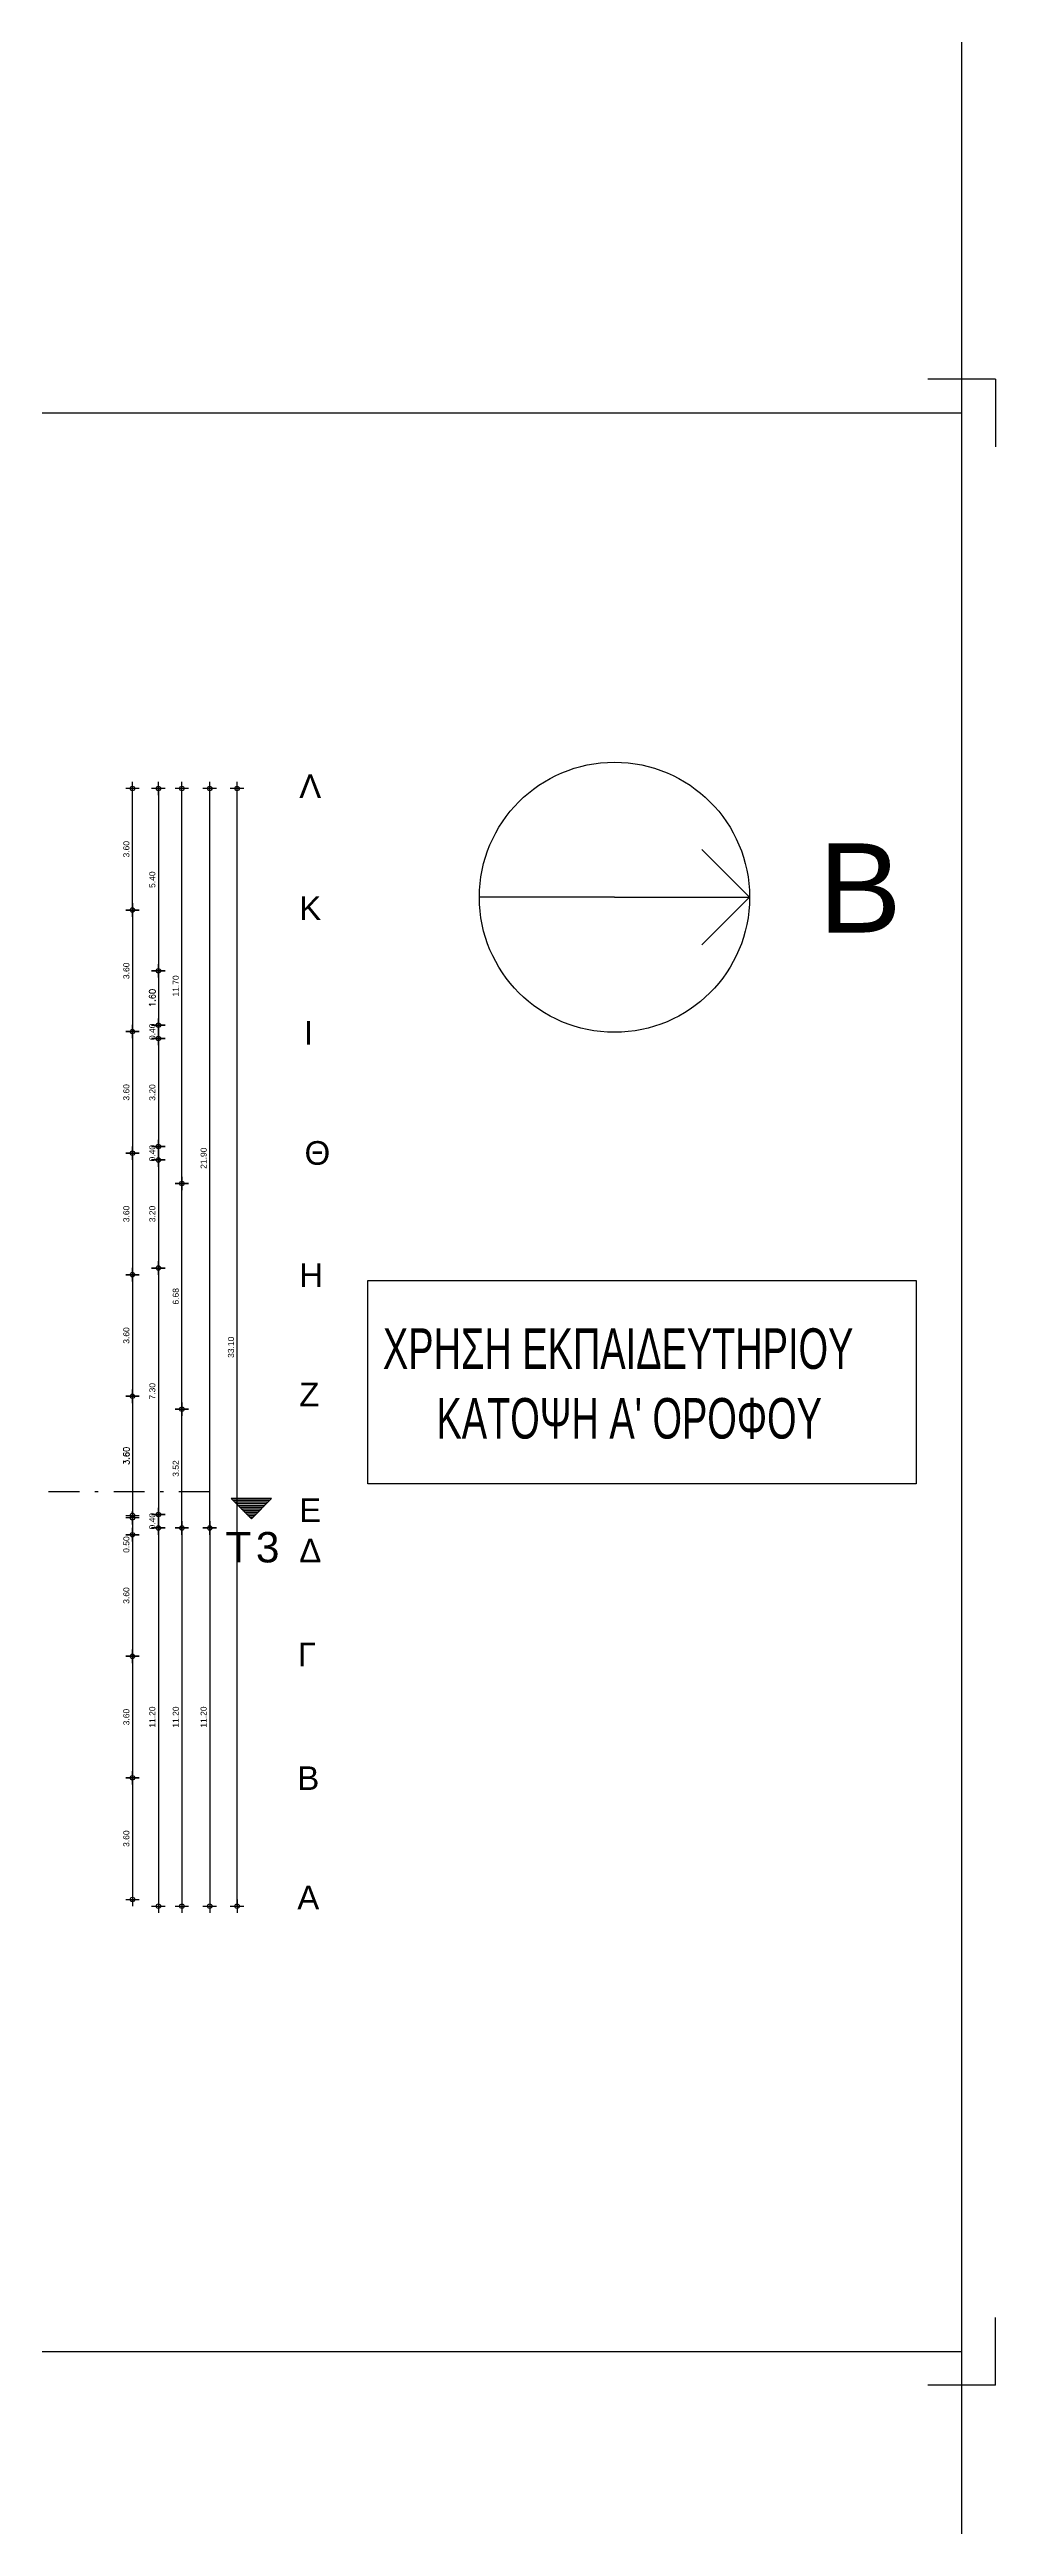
# Model space of a CAD drawing. Header units: metres. Extents: x 0 to 132, y -109 to 310.
# Drawn here: x 56 to 84, y 74.9 to 148.3 of the extents above; entities that cross this region are included whole.
import ezdxf

# ---------------------------------------------------------------- set-up
doc = ezdxf.new("R2010")
doc.units = ezdxf.units.M
doc.header["$LTSCALE"] = 0.036
doc.linetypes.add('DASHDOTX2', pattern=[50.8, 25.4, -12.7, 0, -12.7])
doc.layers.get('0').update_dxf_attribs({"color": 252})
doc.layers.get('Defpoints').update_dxf_attribs({"color": 252})
for name, color, linetype in [('arxitektonika', 254, 'Continuous'), ('BORDER', 252, 'Continuous'), ('DIMBLK', 252, 'Continuous'), ('electext', 20, 'Continuous'), ('LAYER-ON', 252, 'Continuous'), ('MARKS', 252, 'Continuous'), ('NOTES', 252, 'Continuous')]:
    doc.layers.add(name, color=color, linetype=linetype)
doc.styles.add('COMU-N', font='arial.ttf')
doc.styles.add('outu-c', font='ugoutl-s.shx', dxfattribs={"width": 0.7})
doc.styles.get("Standard").update_dxf_attribs({"font": 'arial.ttf'})
doc.dimstyles.new('CADWDOT', dxfattribs={"dimscale": 0.1, "dimtxt": 1.8, "dimasz": 0.08, "dimexe": 2, "dimexo": 0, "dimgap": 0.09, "dimtad": 0, "dimrnd": 0.001, "dimzin": 0, "dimdsep": 46, "dimtxsty": 'Standard', "dimblk1": 'ARTDIM', "dimblk2": 'ARTDIM', "dimsah": 1, "dimcen": 0.09, "dimdle": 0.05, "dimse1": 1, "dimse2": 1, "dimadec": 0, "dimazin": 0, "dimtfac": 1, "dimtmove": 0, "dimatfit": 3, "dimldrblk": 'ARTDIM', "dimfxl": 2, "dimtvp": 0.9999, "dimtolj": 1, "dimtzin": 0, "dimarcsym": 0})

# ---------------------------------------------------------------- blocks, each defined once
blk = doc.blocks.new('art103')
at = {"layer": 'BORDER'}
for p, q in [((20.75, 14.6), (0.25, 14.6)), ((0.25, 14.6), (0.25, 0.25)), ((20.75, 0.25), (20.75, 14.6)), ((0.25, 0.25), (20.75, 0.25))]:
    blk.add_line(p, q, dxfattribs=at)
at = {"layer": 'MARKS'}
for p, q in [((0, 14.85), (0, 14.35)), ((0, 14.85), (0.5, 14.85)), ((10.25, 14.85), (10.75, 14.85)), ((10.5, 14.85), (10.5, 14.6)), ((21, 14.85), (20.5, 14.85)), ((21, 14.85), (21, 14.35)), ((0, 0), (0, 0.5)), ((21, 0), (21, 0.5)), ((10.5, 0), (10.5, 0.25)), ((0, 0), (0.5, 0)), ((10.25, 0), (10.75, 0)), ((21, 0), (20.5, 0))]:
    blk.add_line(p, q, dxfattribs=at)
blk = doc.blocks.new('ARTDIM')
at = {"layer": 'DIMBLK'}
for p, q in [((-24.9975, 0), (24.9975, 0)), ((0, -24.9975), (0, 24.9975))]:
    blk.add_line(p, q, dxfattribs=at)
blk.add_circle((0, 0), 8.25, dxfattribs=at)
blk = doc.blocks.new('*D388')
at = {"layer": 'arxitektonika', "color": 0, "lineweight": -2}
blk.add_line((59.217, 126.397), (59.217, 121.011), dxfattribs=at)
at = {"layer": 'Defpoints', "color": 0, "transparency": 16777216}
for p in [(58.128, 126.405), (58.128, 121.003), (59.217, 121.003)]:
    blk.add_point(p, dxfattribs=at)
at = {"layer": 'arxitektonika', "color": 0, "lineweight": -2, "xscale": 0.008, "yscale": 0.008, "zscale": 0.008}
for p, rotation in [((59.217, 126.405), 90), ((59.217, 121.003), 270)]:
    blk.add_blockref('ARTDIM', p, dxfattribs=dict(at, rotation=rotation))
at = {"layer": 'arxitektonika', "color": 0, "insert": (59.037, 123.704), "char_height": 0.18, "attachment_point": 5, "rotation": 90}
blk.add_mtext('\\A1;5.40', dxfattribs=at)
blk = doc.blocks.new('*D389')
at = {"layer": 'arxitektonika', "color": 0, "lineweight": -2}
blk.add_line((59.217, 120.995), (59.217, 119.404), dxfattribs=at)
at = {"layer": 'Defpoints', "color": 0, "transparency": 16777216}
for p in [(60.189, 121.003), (59.217, 119.396), (60.189, 119.396)]:
    blk.add_point(p, dxfattribs=at)
at = {"layer": 'arxitektonika', "color": 0, "lineweight": -2, "xscale": 0.008, "yscale": 0.008, "zscale": 0.008}
for p, rotation in [((59.217, 121.003), 90), ((59.217, 119.396), 270)]:
    blk.add_blockref('ARTDIM', p, dxfattribs=dict(at, rotation=rotation))
at = {"layer": 'arxitektonika', "color": 0, "insert": (59.037, 120.2), "char_height": 0.18, "attachment_point": 5, "rotation": 90}
blk.add_mtext('\\A1;{\\Fcomplex.shx;1.60}', dxfattribs=at)
blk = doc.blocks.new('*D390')
at = {"layer": 'arxitektonika', "color": 0, "lineweight": -2}
blk.add_line((59.217, 119.388), (59.217, 119.007), dxfattribs=at)
at = {"layer": 'Defpoints', "color": 0, "transparency": 16777216}
for p in [(59.217, 118.999), (60.189, 119.396), (60.189, 118.999)]:
    blk.add_point(p, dxfattribs=at)
at = {"layer": 'arxitektonika', "color": 0, "lineweight": -2, "xscale": 0.008, "yscale": 0.008, "zscale": 0.008}
for p, rotation in [((59.217, 119.396), 90), ((59.217, 118.999), 270)]:
    blk.add_blockref('ARTDIM', p, dxfattribs=dict(at, rotation=rotation))
at = {"layer": 'arxitektonika', "color": 0, "insert": (59.037, 119.198), "char_height": 0.18, "attachment_point": 5, "rotation": 90}
blk.add_mtext('\\A1;0.40', dxfattribs=at)
blk = doc.blocks.new('*D391')
at = {"layer": 'arxitektonika', "color": 0, "lineweight": -2}
blk.add_line((59.217, 118.991), (59.217, 115.811), dxfattribs=at)
at = {"layer": 'Defpoints', "color": 0, "transparency": 16777216}
for p in [(60.189, 118.999), (59.217, 115.803), (60.189, 115.803)]:
    blk.add_point(p, dxfattribs=at)
at = {"layer": 'arxitektonika', "color": 0, "lineweight": -2, "xscale": 0.008, "yscale": 0.008, "zscale": 0.008}
for p, rotation in [((59.217, 118.999), 90), ((59.217, 115.803), 270)]:
    blk.add_blockref('ARTDIM', p, dxfattribs=dict(at, rotation=rotation))
at = {"layer": 'arxitektonika', "color": 0, "insert": (59.037, 117.401), "char_height": 0.18, "attachment_point": 5, "rotation": 90}
blk.add_mtext('\\A1;3.20', dxfattribs=at)
blk = doc.blocks.new('*D392')
at = {"layer": 'arxitektonika', "color": 0, "lineweight": -2}
blk.add_line((59.217, 115.795), (59.217, 115.411), dxfattribs=at)
at = {"layer": 'Defpoints', "color": 0, "transparency": 16777216}
for p in [(59.217, 115.403), (60.189, 115.803), (60.189, 115.403)]:
    blk.add_point(p, dxfattribs=at)
at = {"layer": 'arxitektonika', "color": 0, "lineweight": -2, "xscale": 0.008, "yscale": 0.008, "zscale": 0.008}
for p, rotation in [((59.217, 115.803), 90), ((59.217, 115.403), 270)]:
    blk.add_blockref('ARTDIM', p, dxfattribs=dict(at, rotation=rotation))
at = {"layer": 'arxitektonika', "color": 0, "insert": (59.037, 115.603), "char_height": 0.18, "attachment_point": 5, "rotation": 90}
blk.add_mtext('\\A1;0.40', dxfattribs=at)
blk = doc.blocks.new('*D393')
at = {"layer": 'arxitektonika', "color": 0, "lineweight": -2}
blk.add_line((59.217, 115.395), (59.217, 112.211), dxfattribs=at)
at = {"layer": 'Defpoints', "color": 0, "transparency": 16777216}
for p in [(60.189, 115.403), (59.217, 112.203), (60.189, 112.203)]:
    blk.add_point(p, dxfattribs=at)
at = {"layer": 'arxitektonika', "color": 0, "lineweight": -2, "xscale": 0.008, "yscale": 0.008, "zscale": 0.008}
for p, rotation in [((59.217, 115.403), 90), ((59.217, 112.203), 270)]:
    blk.add_blockref('ARTDIM', p, dxfattribs=dict(at, rotation=rotation))
at = {"layer": 'arxitektonika', "color": 0, "insert": (59.037, 113.803), "char_height": 0.18, "attachment_point": 5, "rotation": 90}
blk.add_mtext('\\A1;3.20', dxfattribs=at)
blk = doc.blocks.new('*D394')
at = {"layer": 'arxitektonika', "color": 0, "lineweight": -2}
blk.add_line((59.217, 112.195), (59.217, 104.913), dxfattribs=at)
at = {"layer": 'Defpoints', "color": 0, "transparency": 16777216}
for p in [(60.189, 112.203), (59.217, 104.905), (60.189, 104.905)]:
    blk.add_point(p, dxfattribs=at)
at = {"layer": 'arxitektonika', "color": 0, "lineweight": -2, "xscale": 0.008, "yscale": 0.008, "zscale": 0.008}
for p, rotation in [((59.217, 112.203), 90), ((59.217, 104.905), 270)]:
    blk.add_blockref('ARTDIM', p, dxfattribs=dict(at, rotation=rotation))
at = {"layer": 'arxitektonika', "color": 0, "insert": (59.037, 108.554), "char_height": 0.18, "attachment_point": 5, "rotation": 90}
blk.add_mtext('\\A1;7.30', dxfattribs=at)
blk = doc.blocks.new('*D395')
at = {"layer": 'arxitektonika', "color": 0, "lineweight": -2}
blk.add_line((59.217, 104.897), (59.217, 104.513), dxfattribs=at)
at = {"layer": 'Defpoints', "color": 0, "transparency": 16777216}
for p in [(60.189, 104.905), (59.217, 104.505), (60.189, 104.505)]:
    blk.add_point(p, dxfattribs=at)
at = {"layer": 'arxitektonika', "color": 0, "lineweight": -2, "xscale": 0.008, "yscale": 0.008, "zscale": 0.008}
for p, rotation in [((59.217, 104.905), 90), ((59.217, 104.505), 270)]:
    blk.add_blockref('ARTDIM', p, dxfattribs=dict(at, rotation=rotation))
at = {"layer": 'arxitektonika', "color": 0, "insert": (59.037, 104.705), "char_height": 0.18, "attachment_point": 5, "rotation": 90}
blk.add_mtext('\\A1;0.40', dxfattribs=at)
blk = doc.blocks.new('*D396')
at = {"layer": 'arxitektonika', "color": 0, "lineweight": -2}
blk.add_line((59.217, 104.497), (59.217, 93.313), dxfattribs=at)
at = {"layer": 'Defpoints', "color": 0, "transparency": 16777216}
for p in [(60.128, 104.505), (59.217, 93.305), (60.128, 93.305)]:
    blk.add_point(p, dxfattribs=at)
at = {"layer": 'arxitektonika', "color": 0, "lineweight": -2, "xscale": 0.008, "yscale": 0.008, "zscale": 0.008}
for p, rotation in [((59.217, 104.505), 90), ((59.217, 93.305), 270)]:
    blk.add_blockref('ARTDIM', p, dxfattribs=dict(at, rotation=rotation))
at = {"layer": 'arxitektonika', "color": 0, "insert": (59.037, 98.905), "char_height": 0.18, "attachment_point": 5, "rotation": 90}
blk.add_mtext('\\A1;11.20', dxfattribs=at)
blk = doc.blocks.new('*D397')
at = {"layer": 'arxitektonika', "color": 0, "lineweight": -2}
blk.add_line((59.912, 104.497), (59.912, 93.313), dxfattribs=at)
at = {"layer": 'Defpoints', "color": 0, "transparency": 16777216}
for p in [(60.128, 104.505), (59.912, 93.305), (60.128, 93.305)]:
    blk.add_point(p, dxfattribs=at)
at = {"layer": 'arxitektonika', "color": 0, "lineweight": -2, "xscale": 0.008, "yscale": 0.008, "zscale": 0.008}
for p, rotation in [((59.912, 104.505), 90), ((59.912, 93.305), 270)]:
    blk.add_blockref('ARTDIM', p, dxfattribs=dict(at, rotation=rotation))
at = {"layer": 'arxitektonika', "color": 0, "insert": (59.732, 98.905), "char_height": 0.18, "attachment_point": 5, "rotation": 90}
blk.add_mtext('\\A1;11.20', dxfattribs=at)
blk = doc.blocks.new('*D398')
at = {"layer": 'arxitektonika', "color": 0, "lineweight": -2}
blk.add_line((59.912, 104.513), (59.912, 108.016), dxfattribs=at)
at = {"layer": 'Defpoints', "color": 0, "transparency": 16777216}
for p in [(59.912, 108.024), (60.189, 108.024), (60.189, 104.505)]:
    blk.add_point(p, dxfattribs=at)
at = {"layer": 'arxitektonika', "color": 0, "lineweight": -2, "xscale": 0.008, "yscale": 0.008, "zscale": 0.008}
for p, rotation in [((59.912, 108.024), 90), ((59.912, 104.505), 270)]:
    blk.add_blockref('ARTDIM', p, dxfattribs=dict(at, rotation=rotation))
at = {"layer": 'arxitektonika', "color": 0, "insert": (59.732, 106.265), "char_height": 0.18, "attachment_point": 5, "rotation": 90}
blk.add_mtext('\\A1;3.52', dxfattribs=at)
blk = doc.blocks.new('*D399')
at = {"layer": 'arxitektonika', "color": 0, "lineweight": -2}
blk.add_line((59.912, 108.032), (59.912, 114.697), dxfattribs=at)
at = {"layer": 'Defpoints', "color": 0, "transparency": 16777216}
for p in [(59.912, 114.705), (60.189, 114.705), (60.189, 108.024)]:
    blk.add_point(p, dxfattribs=at)
at = {"layer": 'arxitektonika', "color": 0, "lineweight": -2, "xscale": 0.008, "yscale": 0.008, "zscale": 0.008}
for p, rotation in [((59.912, 114.705), 90), ((59.912, 108.024), 270)]:
    blk.add_blockref('ARTDIM', p, dxfattribs=dict(at, rotation=rotation))
at = {"layer": 'arxitektonika', "color": 0, "insert": (59.732, 111.365), "char_height": 0.18, "attachment_point": 5, "rotation": 90}
blk.add_mtext('\\A1;6.68', dxfattribs=at)
blk = doc.blocks.new('*D400')
at = {"layer": 'arxitektonika', "color": 0, "lineweight": -2}
blk.add_line((59.912, 114.713), (59.912, 126.397), dxfattribs=at)
at = {"layer": 'Defpoints', "color": 0, "transparency": 16777216}
for p in [(57.55, 126.405), (59.912, 126.405), (57.55, 114.705)]:
    blk.add_point(p, dxfattribs=at)
at = {"layer": 'arxitektonika', "color": 0, "lineweight": -2, "xscale": 0.008, "yscale": 0.008, "zscale": 0.008}
for p, rotation in [((59.912, 126.405), 90), ((59.912, 114.705), 270)]:
    blk.add_blockref('ARTDIM', p, dxfattribs=dict(at, rotation=rotation))
at = {"layer": 'arxitektonika', "color": 0, "insert": (59.732, 120.555), "char_height": 0.18, "attachment_point": 5, "rotation": 90}
blk.add_mtext('\\A1;11.70', dxfattribs=at)
blk = doc.blocks.new('*D401')
at = {"layer": 'arxitektonika', "color": 0, "lineweight": -2}
blk.add_line((60.737, 104.497), (60.737, 93.313), dxfattribs=at)
at = {"layer": 'Defpoints', "color": 0, "transparency": 16777216}
for p in [(57.623, 104.505), (57.623, 93.305), (60.737, 93.305)]:
    blk.add_point(p, dxfattribs=at)
at = {"layer": 'arxitektonika', "color": 0, "lineweight": -2, "xscale": 0.008, "yscale": 0.008, "zscale": 0.008}
for p, rotation in [((60.737, 104.505), 90), ((60.737, 93.305), 270)]:
    blk.add_blockref('ARTDIM', p, dxfattribs=dict(at, rotation=rotation))
at = {"layer": 'arxitektonika', "color": 0, "insert": (60.557, 98.905), "char_height": 0.18, "attachment_point": 5, "rotation": 90}
blk.add_mtext('\\A1;11.20', dxfattribs=at)
blk = doc.blocks.new('*D402')
at = {"layer": 'arxitektonika', "color": 0, "lineweight": -2}
blk.add_line((60.737, 104.513), (60.737, 126.397), dxfattribs=at)
at = {"layer": 'Defpoints', "color": 0, "transparency": 16777216}
for p in [(57.623, 126.405), (60.737, 126.405), (57.623, 104.505)]:
    blk.add_point(p, dxfattribs=at)
at = {"layer": 'arxitektonika', "color": 0, "lineweight": -2, "xscale": 0.008, "yscale": 0.008, "zscale": 0.008}
for p, rotation in [((60.737, 126.405), 90), ((60.737, 104.505), 270)]:
    blk.add_blockref('ARTDIM', p, dxfattribs=dict(at, rotation=rotation))
at = {"layer": 'arxitektonika', "color": 0, "insert": (60.557, 115.455), "char_height": 0.18, "attachment_point": 5, "rotation": 90}
blk.add_mtext('\\A1;21.90', dxfattribs=at)
blk = doc.blocks.new('*D403')
at = {"layer": 'arxitektonika', "color": 0, "lineweight": -2}
blk.add_line((61.546, 93.313), (61.546, 126.397), dxfattribs=at)
at = {"layer": 'Defpoints', "color": 0, "transparency": 16777216}
for p in [(57.296, 126.405), (61.546, 126.405), (57.37, 93.305)]:
    blk.add_point(p, dxfattribs=at)
at = {"layer": 'arxitektonika', "color": 0, "lineweight": -2, "xscale": 0.008, "yscale": 0.008, "zscale": 0.008}
for p, rotation in [((61.546, 126.405), 90), ((61.546, 93.305), 270)]:
    blk.add_blockref('ARTDIM', p, dxfattribs=dict(at, rotation=rotation))
at = {"layer": 'arxitektonika', "color": 0, "insert": (61.366, 109.855), "char_height": 0.18, "attachment_point": 5, "rotation": 90}
blk.add_mtext('\\A1;33.10', dxfattribs=at)
blk = doc.blocks.new('*D417')
at = {"layer": 'arxitektonika', "color": 0, "lineweight": -2}
blk.add_line((58.449, 122.813), (58.449, 126.397), dxfattribs=at)
at = {"layer": 'Defpoints', "color": 0, "transparency": 16777216}
for p in [(58.449, 126.405), (63.208, 126.405), (63.208, 122.805)]:
    blk.add_point(p, dxfattribs=at)
at = {"layer": 'arxitektonika', "color": 0, "lineweight": -2, "xscale": 0.008, "yscale": 0.008, "zscale": 0.008}
for p, rotation in [((58.449, 126.405), 90), ((58.449, 122.805), 270)]:
    blk.add_blockref('ARTDIM', p, dxfattribs=dict(at, rotation=rotation))
at = {"layer": 'arxitektonika', "color": 0, "insert": (58.269, 124.605), "char_height": 0.18, "attachment_point": 5, "rotation": 90}
blk.add_mtext('\\A1;3.60', dxfattribs=at)
blk = doc.blocks.new('*D418')
at = {"layer": 'arxitektonika', "color": 0, "lineweight": -2}
blk.add_line((58.449, 122.797), (58.449, 119.213), dxfattribs=at)
at = {"layer": 'Defpoints', "color": 0, "transparency": 16777216}
for p in [(63.208, 122.805), (58.449, 119.205), (63.208, 119.205)]:
    blk.add_point(p, dxfattribs=at)
at = {"layer": 'arxitektonika', "color": 0, "lineweight": -2, "xscale": 0.008, "yscale": 0.008, "zscale": 0.008}
for p, rotation in [((58.449, 122.805), 90), ((58.449, 119.205), 270)]:
    blk.add_blockref('ARTDIM', p, dxfattribs=dict(at, rotation=rotation))
at = {"layer": 'arxitektonika', "color": 0, "insert": (58.269, 121.005), "char_height": 0.18, "attachment_point": 5, "rotation": 90}
blk.add_mtext('\\A1;3.60', dxfattribs=at)
blk = doc.blocks.new('*D419')
at = {"layer": 'arxitektonika', "color": 0, "lineweight": -2}
blk.add_line((58.449, 119.197), (58.449, 115.613), dxfattribs=at)
at = {"layer": 'Defpoints', "color": 0, "transparency": 16777216}
for p in [(63.208, 119.205), (58.449, 115.605), (63.208, 115.605)]:
    blk.add_point(p, dxfattribs=at)
at = {"layer": 'arxitektonika', "color": 0, "lineweight": -2, "xscale": 0.008, "yscale": 0.008, "zscale": 0.008}
for p, rotation in [((58.449, 119.205), 90), ((58.449, 115.605), 270)]:
    blk.add_blockref('ARTDIM', p, dxfattribs=dict(at, rotation=rotation))
at = {"layer": 'arxitektonika', "color": 0, "insert": (58.269, 117.405), "char_height": 0.18, "attachment_point": 5, "rotation": 90}
blk.add_mtext('\\A1;3.60', dxfattribs=at)
blk = doc.blocks.new('*D420')
at = {"layer": 'arxitektonika', "color": 0, "lineweight": -2}
blk.add_line((58.449, 115.597), (58.449, 112.013), dxfattribs=at)
at = {"layer": 'Defpoints', "color": 0, "transparency": 16777216}
for p in [(63.208, 115.605), (58.449, 112.005), (63.208, 112.005)]:
    blk.add_point(p, dxfattribs=at)
at = {"layer": 'arxitektonika', "color": 0, "lineweight": -2, "xscale": 0.008, "yscale": 0.008, "zscale": 0.008}
for p, rotation in [((58.449, 115.605), 90), ((58.449, 112.005), 270)]:
    blk.add_blockref('ARTDIM', p, dxfattribs=dict(at, rotation=rotation))
at = {"layer": 'arxitektonika', "color": 0, "insert": (58.269, 113.805), "char_height": 0.18, "attachment_point": 5, "rotation": 90}
blk.add_mtext('\\A1;3.60', dxfattribs=at)
blk = doc.blocks.new('*D421')
at = {"layer": 'arxitektonika', "color": 0, "lineweight": -2}
blk.add_line((58.449, 111.997), (58.449, 108.413), dxfattribs=at)
at = {"layer": 'Defpoints', "color": 0, "transparency": 16777216}
for p in [(63.208, 112.005), (58.449, 108.405), (63.208, 108.405)]:
    blk.add_point(p, dxfattribs=at)
at = {"layer": 'arxitektonika', "color": 0, "lineweight": -2, "xscale": 0.008, "yscale": 0.008, "zscale": 0.008}
for p, rotation in [((58.449, 112.005), 90), ((58.449, 108.405), 270)]:
    blk.add_blockref('ARTDIM', p, dxfattribs=dict(at, rotation=rotation))
at = {"layer": 'arxitektonika', "color": 0, "insert": (58.269, 110.205), "char_height": 0.18, "attachment_point": 5, "rotation": 90}
blk.add_mtext('\\A1;3.60', dxfattribs=at)
blk = doc.blocks.new('*D422')
at = {"layer": 'arxitektonika', "color": 0, "lineweight": -2}
blk.add_line((58.449, 108.397), (58.449, 104.886), dxfattribs=at)
at = {"layer": 'Defpoints', "color": 0, "transparency": 16777216}
for p in [(63.208, 108.405), (58.449, 104.878), (63.208, 104.878)]:
    blk.add_point(p, dxfattribs=at)
at = {"layer": 'arxitektonika', "color": 0, "lineweight": -2, "xscale": 0.008, "yscale": 0.008, "zscale": 0.008}
for p, rotation in [((58.449, 108.405), 90), ((58.449, 104.878), 270)]:
    blk.add_blockref('ARTDIM', p, dxfattribs=dict(at, rotation=rotation))
at = {"layer": 'arxitektonika', "color": 0, "insert": (58.269, 106.642), "char_height": 0.18, "attachment_point": 5, "rotation": 90}
blk.add_mtext('\\A1;{\\Fcomplex.shx;3.60}', dxfattribs=at)
blk = doc.blocks.new('*D423')
at = {"layer": 'arxitektonika', "color": 0, "lineweight": -2}
for p, q in [((58.449, 104.797), (58.449, 104.313)), ((58.449, 104.305), (58.449, 103.731))]:
    blk.add_line(p, q, dxfattribs=at)
at = {"layer": 'Defpoints', "color": 0, "transparency": 16777216}
for p in [(58.449, 104.305), (63.208, 104.805), (63.208, 104.305)]:
    blk.add_point(p, dxfattribs=at)
at = {"layer": 'arxitektonika', "color": 0, "lineweight": -2, "xscale": 0.008, "yscale": 0.008, "zscale": 0.008}
for p, rotation in [((58.449, 104.805), 90), ((58.449, 104.305), 270)]:
    blk.add_blockref('ARTDIM', p, dxfattribs=dict(at, rotation=rotation))
at = {"layer": 'arxitektonika', "color": 0, "insert": (58.269, 104.014), "char_height": 0.18, "attachment_point": 5, "rotation": 90}
blk.add_mtext('\\A1;0.50', dxfattribs=at)
blk = doc.blocks.new('*D424')
at = {"layer": 'arxitektonika', "color": 0, "lineweight": -2}
blk.add_line((58.449, 104.297), (58.449, 100.713), dxfattribs=at)
at = {"layer": 'Defpoints', "color": 0, "transparency": 16777216}
for p in [(63.208, 104.305), (58.449, 100.705), (63.208, 100.705)]:
    blk.add_point(p, dxfattribs=at)
at = {"layer": 'arxitektonika', "color": 0, "lineweight": -2, "xscale": 0.008, "yscale": 0.008, "zscale": 0.008}
for p, rotation in [((58.449, 104.305), 90), ((58.449, 100.705), 270)]:
    blk.add_blockref('ARTDIM', p, dxfattribs=dict(at, rotation=rotation))
at = {"layer": 'arxitektonika', "color": 0, "insert": (58.269, 102.505), "char_height": 0.18, "attachment_point": 5, "rotation": 90}
blk.add_mtext('\\A1;3.60', dxfattribs=at)
blk = doc.blocks.new('*D425')
at = {"layer": 'arxitektonika', "color": 0, "lineweight": -2}
blk.add_line((58.449, 100.697), (58.449, 97.113), dxfattribs=at)
at = {"layer": 'Defpoints', "color": 0, "transparency": 16777216}
for p in [(63.208, 100.705), (58.449, 97.105), (63.208, 97.105)]:
    blk.add_point(p, dxfattribs=at)
at = {"layer": 'arxitektonika', "color": 0, "lineweight": -2, "xscale": 0.008, "yscale": 0.008, "zscale": 0.008}
for p, rotation in [((58.449, 100.705), 90), ((58.449, 97.105), 270)]:
    blk.add_blockref('ARTDIM', p, dxfattribs=dict(at, rotation=rotation))
at = {"layer": 'arxitektonika', "color": 0, "insert": (58.269, 98.905), "char_height": 0.18, "attachment_point": 5, "rotation": 90}
blk.add_mtext('\\A1;3.60', dxfattribs=at)
blk = doc.blocks.new('*D426')
at = {"layer": 'arxitektonika', "color": 0, "lineweight": -2}
blk.add_line((58.449, 97.097), (58.449, 93.513), dxfattribs=at)
at = {"layer": 'Defpoints', "color": 0, "transparency": 16777216}
for p in [(63.208, 97.105), (58.449, 93.505), (63.208, 93.505)]:
    blk.add_point(p, dxfattribs=at)
at = {"layer": 'arxitektonika', "color": 0, "lineweight": -2, "xscale": 0.008, "yscale": 0.008, "zscale": 0.008}
for p, rotation in [((58.449, 97.105), 90), ((58.449, 93.505), 270)]:
    blk.add_blockref('ARTDIM', p, dxfattribs=dict(at, rotation=rotation))
at = {"layer": 'arxitektonika', "color": 0, "insert": (58.269, 95.305), "char_height": 0.18, "attachment_point": 5, "rotation": 90}
blk.add_mtext('\\A1;3.60', dxfattribs=at)

msp = doc.modelspace()

# ---------------------------------------------------------------- linework, layer by layer
msp.add_line((83, -108.949), (83, 309.662))
at = {"layer": 'arxitektonika', "linetype": 'DASHDOTX2'}
msp.add_line((60.737, 105.575), (50.702, 105.575), dxfattribs=at)
at = {"layer": 'arxitektonika'}
for p, q in [((61.969, 104.775), (61.369, 105.375)), ((61.969, 105.375), (61.369, 105.375)), ((61.419, 105.325), (62.519, 105.325)), ((62.519, 105.325), (61.419, 105.325)), ((61.419, 105.325), (62.519, 105.325)), ((61.469, 105.275), (62.469, 105.275)), ((61.519, 105.225), (62.419, 105.225)), ((61.569, 105.175), (62.369, 105.175)), ((61.619, 105.125), (62.319, 105.125)), ((61.669, 105.075), (62.269, 105.075)), ((61.719, 105.025), (62.219, 105.025)), ((61.769, 104.975), (62.169, 104.975)), ((61.819, 104.925), (62.119, 104.925)), ((61.969, 104.775), (62.569, 105.375)), ((62.569, 105.375), (61.969, 105.375)), ((61.869, 104.875), (62.069, 104.875)), ((61.919, 104.825), (62.019, 104.825))]:
    msp.add_line(p, q, dxfattribs=at)
at = {"layer": 'electext'}
for p, q in [((76.72, 123.183), (75.306, 124.597)), ((72.72, 123.183), (68.72, 123.183)), ((72.72, 123.183), (76.72, 123.183)), ((75.306, 121.773), (76.72, 123.183))]:
    msp.add_line(p, q, dxfattribs=at)
msp.add_circle((72.72, 123.183), 4, dxfattribs=at)
at = {"layer": 'NOTES', "color": 2}
msp.add_lwpolyline([(65.418, 111.836), (81.654, 111.836), (81.654, 105.809), (65.418, 105.809)], close=True, dxfattribs=at)

# ---------------------------------------------------------------- block references
at = {"layer": 'LAYER-ON', "xscale": 4, "yscale": 4, "zscale": 4}
msp.add_blockref('art103', (0, 79.122), dxfattribs=at)

# ---------------------------------------------------------------- texts
at = {"layer": 'arxitektonika', "style": 'COMU-N'}
for s, height, p in [('Λ', 0.7, (63.386, 126.119)), ('Κ', 0.7, (63.386, 122.509)), ('Ι', 0.7, (63.523, 118.818)), ('Θ', 0.7, (63.544, 115.261)), ('Η', 0.7, (63.386, 111.644)), ('Ζ', 0.7, (63.386, 108.109)), ('Ε', 0.7, (63.386, 104.683)), ('Τ', 0.9, (61.204, 103.485)), ('3', 0.9, (62.102, 103.485)), ('Δ', 0.7, (63.386, 103.484)), ('Γ', 0.7, (63.346, 100.409)), ('Β', 0.7, (63.329, 96.747)), ('Α', 0.7, (63.329, 93.209))]:
    msp.add_text(s, height=height, dxfattribs=at).set_placement(p)
at = {"layer": 'electext', "insert": (78.758, 124.78), "char_height": 2.642, "attachment_point": 1}
msp.add_mtext_dynamic_manual_height_columns('B', width=2.29418, gutter_width=0.6, heights=[0], dxfattribs=at)
at = {"layer": 'NOTES', "color": 2, "style": 'outu-c', "width": 0.7}
for s, p in [('ΧΡΗΣΗ ΕΚΠΑΙΔΕΥΤΗΡΙΟΥ', (65.865, 109.216)), ("ΚΑΤΟΨΗ Α' ΟΡΟΦΟΥ", (67.45, 107.152))]:
    msp.add_text(s, height=1.2, dxfattribs=at).set_placement(p)

# ---------------------------------------------------------------- dimensions: what is measured, and where the dimension line sits
at = {"layer": 'arxitektonika'}
for base, p1, p2, picture, middle in [((61.546, 126.405), (57.37, 93.305), (57.296, 126.405), '*D403', (61.366, 109.855)), ((59.912, 126.405), (57.55, 114.705), (57.55, 126.405), '*D400', (59.732, 120.555)), ((60.737, 126.405), (57.623, 104.505), (57.623, 126.405), '*D402', (60.557, 115.455)), ((59.217, 121.003), (58.128, 126.405), (58.128, 121.003), '*D388', (59.037, 123.704)), ((58.449, 126.405), (63.208, 122.805), (63.208, 126.405), '*D417', (58.269, 124.605)), ((58.449, 119.205), (63.208, 122.805), (63.208, 119.205), '*D418', (58.269, 121.005)), ((58.449, 115.605), (63.208, 119.205), (63.208, 115.605), '*D419', (58.269, 117.405)), ((59.217, 115.803), (60.189, 118.999), (60.189, 115.803), '*D391', (59.037, 117.401)), ((58.449, 112.005), (63.208, 115.605), (63.208, 112.005), '*D420', (58.269, 113.805)), ((59.217, 112.203), (60.189, 115.403), (60.189, 112.203), '*D393', (59.037, 113.803)), ((59.912, 114.705), (60.189, 108.024), (60.189, 114.705), '*D399', (59.732, 111.365)), ((59.217, 104.905), (60.189, 112.203), (60.189, 104.905), '*D394', (59.037, 108.554)), ((58.449, 108.405), (63.208, 112.005), (63.208, 108.405), '*D421', (58.269, 110.205)), ((59.912, 108.024), (60.189, 104.505), (60.189, 108.024), '*D398', (59.732, 106.265)), ((58.449, 104.305), (63.208, 104.805), (63.208, 104.305), '*D423', (58.269, 104.014)), ((60.737, 93.305), (57.623, 104.505), (57.623, 93.305), '*D401', (60.557, 98.905)), ((58.449, 100.705), (63.208, 104.305), (63.208, 100.705), '*D424', (58.269, 102.505)), ((59.217, 93.305), (60.128, 104.505), (60.128, 93.305), '*D396', (59.037, 98.905)), ((59.912, 93.305), (60.128, 104.505), (60.128, 93.305), '*D397', (59.732, 98.905)), ((58.449, 97.105), (63.208, 100.705), (63.208, 97.105), '*D425', (58.269, 98.905)), ((58.449, 93.505), (63.208, 97.105), (63.208, 93.505), '*D426', (58.269, 95.305))]:
    dim = msp.add_linear_dim(base=base, p1=p1, p2=p2, angle=90, dimstyle='CADWDOT', dxfattribs=at)
    dim.commit()
    dim.dimension.update_dxf_attribs({"geometry": picture, "text_midpoint": middle})
for base, p1, p2, text, picture, middle in [((59.217, 119.396), (60.189, 121.003), (60.189, 119.396), '{\\Fcomplex.shx;1.60}', '*D389', (59.037, 120.2)), ((58.449, 104.878), (63.208, 108.405), (63.208, 104.878), '{\\Fcomplex.shx;3.60}', '*D422', (58.269, 106.642))]:
    dim = msp.add_linear_dim(base=base, p1=p1, p2=p2, angle=90, text=text, dimstyle='CADWDOT', dxfattribs=at)
    dim.commit()
    dim.dimension.update_dxf_attribs({"geometry": picture, "text_midpoint": middle})
for base, p1, p2, picture, middle in [((59.217, 118.999), (60.189, 119.396), (60.189, 118.999), '*D390', (59.217, 119.198)), ((59.217, 115.403), (60.189, 115.803), (60.189, 115.403), '*D392', (59.217, 115.603)), ((59.217, 104.505), (60.189, 104.905), (60.189, 104.505), '*D395', (59.217, 104.705))]:
    dim = msp.add_linear_dim(base=base, p1=p1, p2=p2, angle=90, dimstyle='CADWDOT', dxfattribs=at)
    dim.commit()
    dim.dimension.update_dxf_attribs({"geometry": picture, "text_midpoint": middle, "dimtype": 160})

doc.saveas('drawing.dxf')
